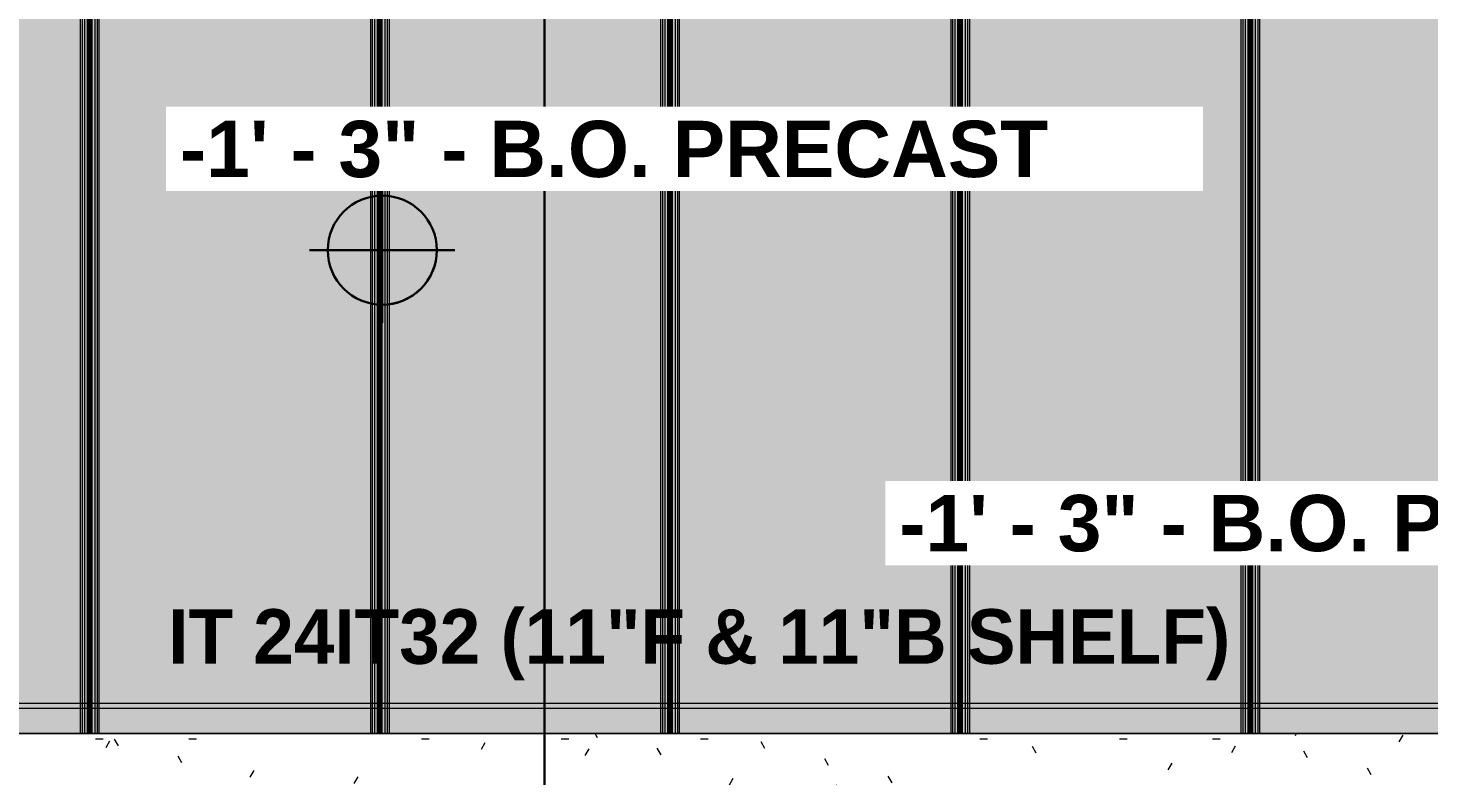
# Model space of a CAD drawing. Header units: inches. Extents: x -4126 to 627, y 9773 to 12338.
# Drawn here: x -2443.7 to -2212.5, y 11847.2 to 11970.6 of the extents above; entities that cross this region are included whole.
import ezdxf

# ---------------------------------------------------------------- set-up
doc = ezdxf.new("R2010")
doc.units = ezdxf.units.IN
doc.header["$MEASUREMENT"] = 0
for name, color, linetype, lineweight in [('A-ANNO-DIMS', 211, 'Continuous', 9), ('A-ANNO-DIMS-96', 211, 'Continuous', 9), ('G-ANNO-DIMS', 111, 'Continuous', 9), ('S-BEAM', 12, 'Continuous', 9), ('S-BEAM-IDEN', 2, 'Continuous', 30)]:
    doc.layers.add(name, color=color, linetype=linetype, lineweight=lineweight)
doc.styles.add('Arial_B', font='arialbd.ttf', dxfattribs={"height": 9.285714285714281})
doc.styles.add('Century Gothic_B', font='', dxfattribs={"height": 8.999999999999991})
doc.styles.get('Century Gothic_B').set_extended_font_data('Century Gothic', bold=True)
doc.dimstyles.new('OD__1_4__Tol__', dxfattribs={"dimscale": 12, "dimtxt": 9.39751442745773, "dimasz": 1, "dimexe": 0.75, "dimexo": 0.5000000000000001, "dimgap": 0.125, "dimtad": 1, "dimrnd": 0.25, "dimzin": 1, "dimdsep": 46, "dimlunit": 4, "dimtxsty": 'Century Gothic_B', "dimblk1": 'OBLIQUE', "dimblk2": 'OBLIQUE', "dimsah": 1, "dimcen": 0.09, "dimdle": 0.75, "dimazin": 0, "dimtfac": 1, "dimtdec": 4, "dimtix": 1, "dimtmove": 0, "dimatfit": 3, "dimfxl": 1, "dimtvp": 1, "dimtfill": 1, "dimfrac": 2, "dimtolj": 1, "dimtzin": 0, "dimlwd": 30, "dimlwe": 30, "dimarcsym": 2})

# ---------------------------------------------------------------- blocks, each defined once
blk = doc.blocks.new('034100 - Precast Structural Concrete - Inverted Tee - IT 24IT32 _11_F _ 11_B SHELF_-1980511-FRAMING PLAN - 1ST FLOOR')
at = {"layer": 'S-BEAM'}
h = blk.add_hatch(dxfattribs=at)
h.set_pattern_fill('FP_9', color=256, style=0, pattern_type=2)
h.set_pattern_definition([(180, (-2336.762, 11847.189), (-30.72, -7.679999999999996), [1.267, -21.773, 1.267, -21.773, -122.88]), (180, (-2336.762, 11847.189), (-30.72, -7.679999999999996), [-46.08, 1.267, -44.813, 1.267, -21.773, -53.76]), (180, (-2336.762, 11847.189), (-30.72, -7.679999999999996), [-115.2, 1.267, -14.093, 1.267, -37.133]), (300.0000000000001, (-2348.282, 11843.349), (22.01107510106449, -22.76430040425795), [1.267, -21.773, 1.267, -21.773, -122.88]), (300.0000000000001, (-2348.282, 11843.349), (22.01107510106449, -22.76430040425795), [-46.08, 1.267, -44.813, 1.267, -21.773, -53.76]), (300.0000000000001, (-2348.282, 11843.349), (22.01107510106449, -22.76430040425795), [-115.2, 1.267, -14.093, 1.267, -37.133]), (59.99999999999999, (-2352.122, 11827.989), (8.708924898935514, 30.44430040425795), [1.267, -21.773, 1.267, -21.773, -122.88]), (59.99999999999999, (-2352.122, 11827.989), (8.708924898935514, 30.44430040425795), [-46.08, 1.267, -44.813, 1.267, -21.773, -53.76]), (59.99999999999999, (-2352.122, 11827.989), (8.708924898935514, 30.44430040425795), [-115.2, 1.267, -14.093, 1.267, -37.133])])
h.paths.add_polyline_path([(-142.674064779792, 11.2125984251856), (-151.417322834644, 11.21259842518543), (-151.4173228346436, -7.000000000019894), (155.5621556925906, -7.000000000013414), (155.5621556925903, 6.999999999985788), (-142.674064779792, 6.999999999987152)], flags=0)
for p, q in [((155.5670769524311, -7.000000000000107), (-151.4173228346456, -7.000000000000107)), ((-96.03233249632883, -7.000000000000107), (-141.4339072994796, -7.000000000000107)), ((-95.63863170892549, -7.000000000000107), (-96.03233249632883, -7.000000000000107)), ((-95.20886370511177, -7.000000000000107), (-95.63863170892549, -7.000000000000107)), ((-94.83350824287587, -7.000000000000107), (-95.20886370510985, -7.000000000000107)), ((-94.37548632691427, -7.000000000000107), (-94.75084178914791, -7.000000000000107)), ((-93.94571832309765, -7.000000000000107), (-94.37548632691427, -7.000000000000107)), ((-93.55201753569783, -7.000000000000107), (-93.94571832309765, -7.000000000000107)), ((-48.15044273254708, -7.000000000000107), (-93.55201753569783, -7.000000000000107)), ((-47.75674194514372, -7.000000000000107), (-48.15044273254708, -7.000000000000107)), ((-47.32697394133, -7.000000000000107), (-47.75674194514372, -7.000000000000107)), ((-46.95161847909409, -7.000000000000107), (-47.32697394132803, -7.000000000000107)), ((-46.4935965631328, -7.000000000000107), (-46.8689520253664, -7.000000000000107)), ((-46.06382855931618, -7.000000000000107), (-46.4935965631328, -7.000000000000107)), ((-45.67012777191631, -7.000000000000107), (-46.06382855931618, -7.000000000000107)), ((-0.2685529687656327, -7.000000000000107), (-45.67012777191631, -7.000000000000107)), ((0.1251478186377497, -7.000000000000107), (-0.2685529687656327, -7.000000000000107)), ((0.5549158224514698, -7.000000000000107), (0.1251478186377497, -7.000000000000107)), ((0.9302712846873503, -7.000000000000107), (0.5549158224533882, -7.000000000000107)), ((1.388293200648647, -7.000000000000107), (1.012937738415026, -7.000000000000107)), ((1.818061204465245, -7.000000000000107), (1.388293200648647, -7.000000000000107)), ((2.21176199186511, -7.000000000000107), (1.818061204465245, -7.000000000000107)), ((47.61333679501579, -7.000000000000107), (2.21176199186511, -7.000000000000107)), ((48.00703758241915, -7.000000000000107), (47.61333679501579, -7.000000000000107)), ((48.43680558623287, -7.000000000000107), (48.00703758241915, -7.000000000000107)), ((48.81216104846877, -7.000000000000107), (48.43680558623479, -7.000000000000107)), ((49.27018296443037, -7.000000000000107), (48.89482750219673, -7.000000000000107)), ((49.69995096824699, -7.000000000000107), (49.27018296443037, -7.000000000000107)), ((50.09365175564683, -7.000000000000107), (49.69995096824699, -7.000000000000107)), ((95.49522655879755, -7.000000000000107), (50.09365175564683, -7.000000000000107)), ((95.88892734620092, -7.000000000000107), (95.49522655879755, -7.000000000000107)), ((96.31869535001464, -7.000000000000107), (95.88892734620092, -7.000000000000107)), ((96.69405081225051, -7.000000000000107), (96.31869535001655, -7.000000000000107)), ((97.1520727282118, -7.000000000000107), (96.77671726597819, -7.000000000000107)), ((97.58184073202841, -7.000000000000107), (97.1520727282118, -7.000000000000107)), ((97.97554151942828, -7.000000000000107), (97.58184073202841, -7.000000000000107)), ((143.377116322579, -7.000000000000107), (97.97554151942828, -7.000000000000107)), ((163.4409448818899, -11.21259842519694), (-151.4173228346456, -11.21259842519694)), ((163.4409448818899, -12.00000000000011), (-151.4173228346456, -12.00000000000011)), ((163.4409448818899, -12.00000000000011), (-151.4173228346456, -12.00000000000011))]:
    blk.add_line(p, q, dxfattribs=at)
blk = doc.blocks.new('034100 - Precast Structural Concrete - Solid Plank - 12_-V27-FRAMING PLAN - 1ST FLOOR')
at = {"layer": 'S-BEAM', "transparency": 33554483}
for points in [[(222.0000000000044, 23.89961165502313), (3.999999999999772, 23.89961165502416), (3.999999999999772, 23.52425619279017), (222.0000000000044, 23.52425619278915)], [(226.9999999999997, 23.89961165502313), (222.0000000000044, 23.89961165502313), (222.0000000000044, 23.52425619278915), (226.9999999999997, 23.52425619279188)], [(222.0000000000044, 23.09448818897317), (3.999999999999772, 23.09448818897419), (3.999999999999772, 22.70078740157373), (222.0000000000044, 22.70078740157271)], [(226.9999999999997, 23.09448818897317), (222.0000000000044, 23.09448818897317), (222.0000000000044, 22.70078740157271), (226.9999999999997, 22.70078740157271)]]:
    blk.add_hatch(color=256, dxfattribs=at).paths.add_polyline_path(points, flags=0)
h = blk.add_hatch(color=256, dxfattribs=at)
h.paths.add_polyline_path([(222.0000000000044, 23.09448818897317), (222.0000000000044, 23.52425619278915), (3.999999999999772, 23.52425619279017), (3.999999999999772, 23.09448818897419), (136.0959149829578, 23.09448818897351)], flags=0)
h.paths.add_polyline_path([(222.0000000000042, -23.09448818898442), (3.999999999999602, -23.0944881889834), (3.999999999999602, -23.52425619279699), (222.0000000000042, -23.52425619279802)], flags=0)
h.paths.add_polyline_path([(222.0000000000042, -22.70078740157816), (222.0000000000044, 22.70078740157271), (3.999999999999772, 22.70078740157373), (3.999999999999602, -22.70078740157714), (136.0959149829576, -22.70078740157782)], flags=0)
h = blk.add_hatch(color=256, dxfattribs=at)
h.paths.add_polyline_path([(226.9999999999997, 6.269885999952634), (226.9999999999997, 22.70078740157271), (222.0000000000044, 22.70078740157271), (222.0000000000042, -22.70078740157816), (226.9999999999995, -22.70078740157816)], flags=0)
h.paths.add_polyline_path([(226.9999999999995, -23.09448818898442), (222.0000000000042, -23.09448818898442), (222.0000000000042, -23.52425619279802), (226.9999999999995, -23.5242561927987)], flags=0)
h.paths.add_polyline_path([(226.9999999999997, 23.09448818897317), (226.9999999999997, 23.52425619279188), (222.0000000000044, 23.52425619278915), (222.0000000000044, 23.09448818897317), (222.7874015748075, 23.09448818897317)], flags=0)
at = {"layer": 'S-BEAM'}
for p, q in [((4.00000000000082, 23.94094488189053), (222.000000000015, 23.94094488189053)), ((4.000000000000778, 23.89961165502816), (222.000000000015, 23.89961165502788)), ((4.00000000000082, 23.76377952756019), (222.000000000015, 23.76377952756019)), ((4.00000000000082, 23.76377952755979), (222.000000000015, 23.76377952756018)), ((4.000000000000778, 23.52425619279436), (222.000000000015, 23.52425619279275)), ((222.000000000015, 23.94094488189053), (227.0000000000097, 23.94094488189053)), ((222.000000000015, 23.89961165502788), (227.0000000000097, 23.89961165502787)), ((222.000000000015, 23.76377952756019), (227.0000000000097, 23.76377952756019)), ((222.000000000015, 23.76377952756018), (227.0000000000097, 23.76377952756019)), ((222.000000000015, 23.52425619279275), (227.0000000000097, 23.52425619279272)), ((227.0000000000097, 23.89961165502787), (227.0000000000097, 23.94094488189053)), ((227.0000000000097, 23.52425619279272), (227.0000000000097, 23.89961165502787)), ((227.0000000000097, 23.89961165502639), (227.0000000000097, 23.76377952756019)), ((227.0000000000097, 23.76377952756019), (227.0000000000097, 23.52425619279277)), ((227.0000000000097, -23.52425619279333), (227.0000000000097, 23.52425619279272)), ((227.0000000000097, 23.52425619279277), (227.0000000000098, 22.7007874015763)), ((4.000000000000862, 23.0944881889779), (222.000000000015, 23.0944881889779)), ((4.000000000000862, 23.09448818897664), (222.000000000015, 23.09448818897787)), ((4.000000000000862, 22.70078740157797), (222.000000000015, 22.70078740157633)), ((4.000000000000862, 22.4015748031509), (222.000000000015, 22.4015748031509)), ((222.000000000015, 23.0944881889779), (227.0000000000097, 23.0944881889779)), ((222.000000000015, 23.09448818897787), (227.0000000000097, 23.0944881889779)), ((222.000000000015, 22.70078740157633), (227.0000000000097, 22.7007874015763)), ((222.000000000015, 22.4015748031509), (227.0000000000097, 22.4015748031509)), ((227.0000000000098, 22.7007874015763), (227.0000000000098, 23.0944881889779)), ((227.0000000000098, 23.0944881889779), (227.0000000000098, 22.70078740157626)), ((227.0000000000098, 22.70078740157626), (227.0000000000098, 22.4015748031509)), ((227.0000000000098, 22.4015748031509), (227.0000000000098, -22.4015748031509))]:
    blk.add_line(p, q, dxfattribs=at)
blk = doc.blocks.new('034100 - Precast Structural Concrete - Solid Plank - 12_-V21-FRAMING PLAN - 1ST FLOOR')
at = {"layer": 'S-BEAM', "transparency": 33554483}
for points in [[(221.9999999999969, 23.52425619278847), (221.9999999999969, 23.89961165502245), (3.999999999997214, 23.89961165502347), (3.999999999997214, 23.52425619278949), (136.0959149829552, 23.52425619278881)], [(221.9999999999969, 23.89961165502245), (221.9999999999969, 23.94094488188517), (136.0959149829552, 23.89961165502279)], [(227.0000000000022, 23.89961165502228), (221.9999999999969, 23.89961165502245), (221.9999999999969, 23.52425619278847), (227.0000000000022, 23.52425619279648)], [(227.0000000000022, 23.89961165502228), (227.0000000000022, 23.940944881885), (222.7874015748, 23.89961165502245)], [(221.9999999999969, 23.09448818897249), (3.999999999997214, 23.09448818897351), (3.999999999997214, 22.70078740157322), (221.9999999999969, 22.7007874015722)], [(227.0000000000022, 23.09448818897232), (221.9999999999969, 23.09448818897249), (221.9999999999969, 22.7007874015722), (227.0000000000022, 22.70078740157203)], [(221.9999999999967, -22.70078740157851), (3.999999999997044, -22.70078740157748), (3.999999999997044, -23.09448818898391), (221.9999999999967, -23.09448818898494)], [(227.0000000000021, -23.09448818898511), (227.0000000000021, -22.70078740157868), (221.9999999999967, -22.70078740157851), (221.9999999999967, -23.09448818898494), (222.7874015747999, -23.09448818898494)], [(221.9999999999967, -23.52425619279887), (3.999999999997044, -23.52425619279785), (3.999999999997044, -23.89961165503405), (221.9999999999967, -23.89961165503507)], [(227.0000000000021, -23.52425619279461), (221.9999999999967, -23.52425619279887), (221.9999999999967, -23.89961165503507), (227.0000000000021, -23.89961165503524)]]:
    blk.add_hatch(color=256, dxfattribs=at).paths.add_polyline_path(points, flags=0)
h = blk.add_hatch(color=256, dxfattribs=at)
h.paths.add_polyline_path([(221.9999999999967, -23.52425619279887), (221.9999999999967, -23.09448818898494), (3.999999999997044, -23.09448818898391), (3.999999999997044, -23.52425619279785), (136.0959149829551, -23.52425619279853)], flags=0)
h.paths.add_polyline_path([(221.9999999999969, 23.09448818897249), (221.9999999999969, 23.52425619278847), (3.999999999997214, 23.52425619278949), (3.999999999997214, 23.09448818897351), (136.0959149829552, 23.09448818897283)], flags=0)
h.paths.add_polyline_path([(221.9999999999969, 22.7007874015722), (3.999999999997214, 22.70078740157322), (3.999999999997044, -22.70078740157748), (221.9999999999967, -22.70078740157851)], flags=0)
h = blk.add_hatch(color=256, dxfattribs=at)
h.paths.add_polyline_path([(227.0000000000021, -23.52425619279461), (227.0000000000021, -23.09448818898511), (221.9999999999967, -23.09448818898494), (221.9999999999967, -23.52425619279887), (222.7874015747999, -23.52425619279444)], flags=0)
h.paths.add_polyline_path([(227.0000000000022, 23.09448818897232), (227.0000000000022, 23.52425619279648), (221.9999999999969, 23.52425619278847), (221.9999999999969, 23.09448818897249), (222.7874015748, 23.09448818897249)], flags=0)
h.paths.add_polyline_path([(227.0000000000022, 22.70078740157203), (221.9999999999969, 22.7007874015722), (221.9999999999967, -22.70078740157851), (227.0000000000021, -22.70078740157868), (227.0000000000022, 12.35035600807407)], flags=0)
at = {"layer": 'S-BEAM'}
for p, q in [((3.999999999998892, 23.94094488189053), (222.0000000000057, 23.94094488189053)), ((3.99999999999885, 23.89961165502816), (222.0000000000057, 23.89961165502788)), ((3.999999999998892, 23.76377952756019), (222.0000000000057, 23.76377952756019)), ((3.999999999998892, 23.76377952755979), (222.0000000000057, 23.76377952756018)), ((3.99999999999885, 23.52425619279436), (222.0000000000057, 23.52425619279275)), ((222.0000000000057, 23.94094488189053), (227.0000000000097, 23.94094488189053)), ((222.0000000000057, 23.89961165502788), (227.0000000000097, 23.89961165502787)), ((222.0000000000057, 23.76377952756019), (227.0000000000097, 23.76377952756019)), ((222.0000000000057, 23.76377952756018), (227.0000000000097, 23.76377952756019)), ((222.0000000000057, 23.52425619279275), (227.0000000000097, 23.52425619279272)), ((227.0000000000097, 23.89961165502787), (227.0000000000097, 23.94094488189053)), ((227.0000000000097, 23.52425619279272), (227.0000000000097, 23.89961165502787)), ((227.0000000000097, 23.89961165502619), (227.0000000000097, 23.76377952756019)), ((227.0000000000097, 23.76377952756019), (227.0000000000097, 23.52425619279261)), ((227.0000000000097, -23.52425619279333), (227.0000000000097, 23.52425619279272)), ((227.0000000000097, 23.52425619279261), (227.0000000000098, 22.7007874015763)), ((3.999999999998934, 23.0944881889779), (222.0000000000057, 23.0944881889779)), ((3.999999999998934, 23.09448818897664), (222.0000000000057, 23.09448818897787)), ((3.999999999998934, 22.70078740157797), (222.0000000000057, 22.70078740157633)), ((3.999999999998934, 22.4015748031509), (222.0000000000057, 22.4015748031509)), ((222.0000000000057, 23.0944881889779), (227.0000000000097, 23.0944881889779)), ((222.0000000000057, 23.09448818897787), (227.0000000000097, 23.0944881889779)), ((222.0000000000057, 22.70078740157633), (227.0000000000097, 22.7007874015763)), ((222.0000000000057, 22.4015748031509), (227.0000000000097, 22.4015748031509)), ((227.0000000000098, 22.7007874015763), (227.0000000000098, 23.0944881889779)), ((227.0000000000098, 23.0944881889779), (227.0000000000098, 22.70078740157633)), ((227.0000000000098, 22.70078740157633), (227.0000000000098, 22.4015748031509)), ((227.0000000000098, 22.4015748031509), (227.0000000000098, -22.4015748031509)), ((3.999999999998934, -22.40157480314964), (222.0000000000053, -22.40157480315087)), ((3.999999999998934, -22.70078740157571), (222.0000000000053, -22.70078740157609)), ((3.999999999998934, -23.09448818897777), (222.0000000000053, -23.09448818897777)), ((3.999999999998934, -23.09448818897944), (222.0000000000053, -23.09448818897781)), ((222.0000000000053, -22.40157480315087), (227.0000000000097, -22.4015748031509)), ((222.0000000000053, -22.70078740157609), (227.0000000000097, -22.7007874015761)), ((222.0000000000053, -23.09448818897777), (227.0000000000097, -23.09448818897777)), ((222.0000000000053, -23.09448818897781), (227.0000000000097, -23.09448818897777)), ((227.0000000000098, -22.4015748031509), (227.0000000000098, -22.70078740157442)), ((227.0000000000098, -22.70078740157442), (227.0000000000098, -23.09448818897777)), ((227.0000000000098, -23.09448818897777), (227.0000000000098, -22.7007874015761)), ((227.0000000000098, -22.7007874015761), (227.0000000000097, -23.5242561927917)), ((222.0000000000053, -23.52425619279333), (3.999999999999005, -23.52425619279333)), ((222.0000000000053, -23.76377952756006), (3.99999999999892, -23.76377952756006)), ((3.999999999998892, -23.76377952756006), (222.0000000000053, -23.76377952756006)), ((3.999999999999001, -23.8996116550295), (222.0000000000053, -23.89961165502789)), ((3.999999999998892, -23.94094488189077), (222.0000000000053, -23.94094488189049)), ((227.0000000000097, -23.52425619279333), (222.0000000000053, -23.52425619279333)), ((227.0000000000097, -23.76377952756006), (222.0000000000053, -23.76377952756006)), ((222.0000000000053, -23.76377952756006), (227.0000000000097, -23.76377952756006)), ((222.0000000000053, -23.89961165502789), (227.0000000000097, -23.89961165502785)), ((222.0000000000053, -23.94094488189049), (227.0000000000097, -23.94094488189048)), ((227.0000000000097, -23.52425619279331), (227.0000000000097, -23.76377952756006)), ((227.0000000000097, -23.89961165502785), (227.0000000000097, -23.52425619279333)), ((227.0000000000097, -23.76377952756006), (227.0000000000097, -23.89961165502761)), ((227.0000000000097, -23.94094488189048), (227.0000000000097, -23.89961165502785))]:
    blk.add_line(p, q, dxfattribs=at)
blk = doc.blocks.new('034100 - Precast Structural Concrete - Solid Plank - 12_-V28-FRAMING PLAN - 1ST FLOOR')
at = {"layer": 'S-BEAM', "transparency": 33554483}
for points in [[(222.0000000000053, 23.89961165502313), (4.000000000000624, 23.89961165502416), (4.000000000000624, 23.52425619279017), (222.0000000000053, 23.52425619278915)], [(227.0000000000005, 23.89961165502313), (222.0000000000053, 23.89961165502313), (222.0000000000053, 23.52425619278915), (227.0000000000005, 23.52425619279222)], [(222.0000000000053, 23.09448818897317), (4.000000000000624, 23.09448818897419), (4.000000000000624, 22.70078740157373), (222.0000000000053, 22.70078740157271)], [(227.0000000000005, 23.09448818897317), (222.0000000000053, 23.09448818897317), (222.0000000000053, 22.70078740157271), (227.0000000000005, 22.70078740157271)], [(222.0000000000049, -22.70078740157816), (4.000000000000283, -22.70078740157714), (4.000000000000283, -23.0944881889834), (222.0000000000049, -23.09448818898442)], [(227.0000000000002, -23.09448818898442), (227.0000000000002, -22.70078740157816), (222.0000000000049, -22.70078740157816), (222.0000000000049, -23.09448818898442), (222.7874015748081, -23.09448818898442)], [(222.0000000000049, -23.52425619279802), (4.000000000000283, -23.52425619279699), (4.000000000000283, -23.89961165503336), (222.0000000000049, -23.89961165503439)], [(227.0000000000002, -23.52425619279836), (222.0000000000049, -23.52425619279802), (222.0000000000049, -23.89961165503439), (227.0000000000002, -23.89961165503439)]]:
    blk.add_hatch(color=256, dxfattribs=at).paths.add_polyline_path(points, flags=0)
h = blk.add_hatch(color=256, dxfattribs=at)
h.paths.add_polyline_path([(222.0000000000049, -23.52425619279802), (222.0000000000049, -23.09448818898442), (4.000000000000283, -23.0944881889834), (4.000000000000283, -23.52425619279699), (136.0959149829583, -23.52425619279768)], flags=0)
h.paths.add_polyline_path([(222.0000000000049, -22.70078740157816), (222.0000000000053, 22.70078740157271), (4.000000000000624, 22.70078740157373), (4.000000000000283, -22.70078740157714), (136.0959149829583, -22.70078740157782)], flags=0)
h.paths.add_polyline_path([(222.0000000000053, 23.09448818897317), (222.0000000000053, 23.52425619278915), (4.000000000000624, 23.52425619279017), (4.000000000000624, 23.09448818897419), (136.0959149829586, 23.09448818897351)], flags=0)
h = blk.add_hatch(color=256, dxfattribs=at)
h.paths.add_polyline_path([(227.0000000000004, -2.307661111478069), (227.0000000000005, 22.70078740157271), (222.0000000000053, 22.70078740157271), (222.0000000000049, -22.70078740157816), (227.0000000000002, -22.70078740157816)], flags=0)
h.paths.add_polyline_path([(227.0000000000002, -23.09448818898442), (222.0000000000049, -23.09448818898442), (222.0000000000049, -23.52425619279802), (227.0000000000002, -23.52425619279836)], flags=0)
h.paths.add_polyline_path([(227.0000000000005, 23.09448818897317), (227.0000000000005, 23.52425619279222), (222.0000000000053, 23.52425619278915), (222.0000000000053, 23.09448818897317), (222.7874015748084, 23.09448818897317)], flags=0)
at = {"layer": 'S-BEAM'}
for p, q in [((3.999999999999698, 23.94094488189053), (222.0000000000155, 23.94094488189053)), ((3.999999999999657, 23.89961165502816), (222.0000000000155, 23.89961165502788)), ((3.999999999999698, 23.76377952756019), (222.0000000000155, 23.76377952756019)), ((3.999999999999698, 23.76377952755979), (222.0000000000155, 23.76377952756018)), ((3.999999999999657, 23.52425619279436), (222.0000000000155, 23.52425619279275)), ((222.0000000000155, 23.94094488189053), (227.0000000000097, 23.94094488189053)), ((222.0000000000155, 23.89961165502788), (227.0000000000097, 23.89961165502787)), ((222.0000000000155, 23.76377952756019), (227.0000000000097, 23.76377952756019)), ((222.0000000000155, 23.76377952756018), (227.0000000000097, 23.76377952756019)), ((222.0000000000155, 23.52425619279275), (227.0000000000097, 23.52425619279272)), ((227.0000000000097, 23.89961165502787), (227.0000000000097, 23.94094488189053)), ((227.0000000000097, 23.52425619279272), (227.0000000000097, 23.89961165502787)), ((227.0000000000097, 23.89961165502639), (227.0000000000097, 23.76377952756019)), ((227.0000000000097, 23.76377952756019), (227.0000000000097, 23.52425619279277)), ((227.0000000000097, -23.52425619279333), (227.0000000000097, 23.52425619279272)), ((227.0000000000097, 23.52425619279277), (227.0000000000098, 22.7007874015763)), ((3.99999999999974, 23.0944881889779), (222.0000000000155, 23.0944881889779)), ((3.99999999999974, 23.09448818897664), (222.0000000000155, 23.09448818897787)), ((3.99999999999974, 22.70078740157797), (222.0000000000155, 22.70078740157633)), ((3.99999999999974, 22.4015748031509), (222.0000000000155, 22.4015748031509)), ((222.0000000000155, 23.0944881889779), (227.0000000000097, 23.0944881889779)), ((222.0000000000155, 23.09448818897787), (227.0000000000097, 23.0944881889779)), ((222.0000000000155, 22.70078740157633), (227.0000000000097, 22.7007874015763)), ((222.0000000000155, 22.4015748031509), (227.0000000000097, 22.4015748031509)), ((227.0000000000098, 22.7007874015763), (227.0000000000098, 23.0944881889779)), ((227.0000000000098, 23.0944881889779), (227.0000000000098, 22.70078740157626)), ((227.0000000000098, 22.70078740157626), (227.0000000000098, 22.4015748031509)), ((227.0000000000098, 22.4015748031509), (227.0000000000098, -22.4015748031509)), ((3.99999999999974, -22.40157480314964), (222.0000000000151, -22.40157480315087)), ((3.99999999999974, -22.70078740157571), (222.0000000000151, -22.70078740157609)), ((3.99999999999974, -23.09448818897777), (222.0000000000151, -23.09448818897777)), ((3.99999999999974, -23.09448818897944), (222.0000000000151, -23.09448818897781)), ((222.0000000000151, -22.40157480315087), (227.0000000000097, -22.4015748031509)), ((222.0000000000151, -22.70078740157609), (227.0000000000097, -22.7007874015761)), ((222.0000000000151, -23.09448818897777), (227.0000000000097, -23.09448818897777)), ((222.0000000000151, -23.09448818897781), (227.0000000000097, -23.09448818897777)), ((227.0000000000098, -22.4015748031509), (227.0000000000098, -22.70078740157442)), ((227.0000000000098, -22.70078740157442), (227.0000000000098, -23.09448818897777)), ((227.0000000000098, -23.09448818897777), (227.0000000000098, -22.7007874015761)), ((227.0000000000098, -22.7007874015761), (227.0000000000097, -23.52425619279167)), ((222.0000000000151, -23.52425619279333), (3.999999999999815, -23.52425619279333)), ((222.0000000000151, -23.76377952756006), (3.999999999999687, -23.76377952756006)), ((3.999999999999698, -23.76377952756006), (222.0000000000151, -23.76377952756006)), ((3.999999999999814, -23.8996116550295), (222.0000000000151, -23.89961165502789)), ((3.999999999999698, -23.94094488189077), (222.0000000000151, -23.94094488189049)), ((227.0000000000097, -23.52425619279333), (222.0000000000151, -23.52425619279333)), ((227.0000000000097, -23.76377952756006), (222.0000000000151, -23.76377952756006)), ((222.0000000000151, -23.76377952756006), (227.0000000000097, -23.76377952756006)), ((222.0000000000151, -23.89961165502789), (227.0000000000097, -23.89961165502785)), ((222.0000000000151, -23.94094488189049), (227.0000000000097, -23.94094488189048)), ((227.0000000000097, -23.52425619279359), (227.0000000000097, -23.76377952756006)), ((227.0000000000097, -23.89961165502785), (227.0000000000097, -23.52425619279333)), ((227.0000000000097, -23.76377952756006), (227.0000000000097, -23.89961165502736)), ((227.0000000000097, -23.94094488189048), (227.0000000000097, -23.89961165502785))]:
    blk.add_line(p, q, dxfattribs=at)
blk = doc.blocks.new('034100 - Precast Structural Concrete - Solid Plank - 12_-V29-FRAMING PLAN - 1ST FLOOR')
at = {"layer": 'S-BEAM', "transparency": 33554483}
for points in [[(222.0000000000054, 23.52425619278881), (222.0000000000054, 23.89961165502279), (4.000000000000795, 23.89961165502381), (4.000000000000795, 23.52425619278983), (136.0959149829588, 23.52425619278915)], [(222.0000000000054, 23.89961165502279), (222.0000000000054, 23.94094488188602), (136.0959149829588, 23.89961165502313)], [(226.9999999999982, 23.89961165502279), (222.0000000000054, 23.89961165502279), (222.0000000000054, 23.52425619278881), (226.9999999999982, 23.52425619279222)], [(222.0000000000054, 23.09448818897283), (4.000000000000795, 23.09448818897385), (4.000000000000795, 22.70078740157339), (222.0000000000054, 22.70078740157237)], [(227.0000000000007, 23.09448818897283), (222.0000000000054, 23.09448818897283), (222.0000000000054, 22.70078740157237), (227.0000000000007, 22.70078740157237)], [(222.0000000000053, -22.70078740157816), (4.000000000000624, -22.70078740157714), (4.000000000000624, -23.0944881889834), (222.0000000000053, -23.09448818898442)], [(227.0000000000005, -22.70078740157816), (222.0000000000053, -22.70078740157816), (222.0000000000053, -23.09448818898442), (227.0000000000005, -23.09448818898442)], [(222.0000000000053, -23.52425619279836), (4.000000000000624, -23.52425619279733), (4.000000000000624, -23.89961165503336), (222.0000000000053, -23.89961165503439)], [(227.0000000000005, -23.5242561927987), (222.0000000000053, -23.52425619279836), (222.0000000000053, -23.89961165503439), (227.0000000000005, -23.89961165503439)]]:
    blk.add_hatch(color=256, dxfattribs=at).paths.add_polyline_path(points, flags=0)
h = blk.add_hatch(color=256, dxfattribs=at)
h.paths.add_polyline_path([(222.0000000000053, -23.52425619279836), (222.0000000000053, -23.09448818898442), (4.000000000000624, -23.0944881889834), (4.000000000000624, -23.52425619279733), (136.0959149829586, -23.52425619279802)], flags=0)
h.paths.add_polyline_path([(222.0000000000054, 23.09448818897283), (222.0000000000054, 23.52425619278881), (4.000000000000795, 23.52425619278983), (4.000000000000795, 23.09448818897385), (136.0959149829588, 23.09448818897317)], flags=0)
h.paths.add_polyline_path([(222.0000000000054, 22.70078740157237), (4.000000000000795, 22.70078740157339), (4.000000000000624, -22.70078740157714), (222.0000000000053, -22.70078740157816)], flags=0)
h = blk.add_hatch(color=256, dxfattribs=at)
h.paths.add_polyline_path([(227.0000000000005, -23.5242561927987), (227.0000000000005, -23.09448818898442), (222.0000000000053, -23.09448818898442), (222.0000000000053, -23.52425619279836), (222.7874015748084, -23.5242561927987)], flags=0)
h.paths.add_polyline_path([(227.0000000000007, 23.09448818897283), (227.0000000000007, 23.52425619279222), (222.0000000000054, 23.52425619278881), (222.0000000000054, 23.09448818897283), (222.7874015748086, 23.09448818897283)], flags=0)
h.paths.add_polyline_path([(227.0000000000007, 22.70078740157237), (222.0000000000054, 22.70078740157237), (222.0000000000053, -22.70078740157816), (227.0000000000005, -22.70078740157816), (227.0000000000007, 17.34451021469772)], flags=0)
at = {"layer": 'S-BEAM'}
for p, q in [((3.999999999999371, 23.94094488189053), (222.0000000000158, 23.94094488189053)), ((3.999999999999329, 23.89961165502816), (222.0000000000158, 23.89961165502788)), ((3.999999999999371, 23.76377952756019), (222.0000000000158, 23.76377952756019)), ((3.999999999999371, 23.76377952755979), (222.0000000000158, 23.76377952756018)), ((3.999999999999329, 23.52425619279436), (222.0000000000158, 23.52425619279275)), ((222.0000000000158, 23.94094488189053), (227.0000000000097, 23.94094488189053)), ((222.0000000000158, 23.89961165502788), (227.0000000000097, 23.89961165502787)), ((222.0000000000158, 23.76377952756019), (227.0000000000097, 23.76377952756019)), ((222.0000000000158, 23.76377952756018), (227.0000000000097, 23.76377952756019)), ((222.0000000000158, 23.52425619279275), (227.0000000000097, 23.52425619279272)), ((227.0000000000097, 23.89961165502787), (227.0000000000097, 23.94094488189053)), ((227.0000000000097, 23.52425619279272), (227.0000000000097, 23.89961165502787)), ((227.0000000000097, 23.89961165502639), (227.0000000000097, 23.76377952756019)), ((227.0000000000097, 23.76377952756019), (227.0000000000097, 23.52425619279277)), ((227.0000000000097, -23.52425619279333), (227.0000000000097, 23.52425619279272)), ((227.0000000000097, 23.52425619279277), (227.0000000000098, 22.7007874015763)), ((3.999999999999412, 23.0944881889779), (222.0000000000158, 23.0944881889779)), ((3.999999999999412, 23.09448818897664), (222.0000000000158, 23.09448818897787)), ((3.999999999999412, 22.70078740157797), (222.0000000000158, 22.70078740157633)), ((3.999999999999412, 22.4015748031509), (222.0000000000158, 22.4015748031509)), ((222.0000000000158, 23.0944881889779), (227.0000000000097, 23.0944881889779)), ((222.0000000000158, 23.09448818897787), (227.0000000000097, 23.0944881889779)), ((222.0000000000158, 22.70078740157633), (227.0000000000097, 22.7007874015763)), ((222.0000000000158, 22.4015748031509), (227.0000000000097, 22.4015748031509)), ((227.0000000000098, 22.7007874015763), (227.0000000000098, 23.0944881889779)), ((227.0000000000098, 23.0944881889779), (227.0000000000098, 22.70078740157626)), ((227.0000000000098, 22.70078740157626), (227.0000000000098, 22.4015748031509)), ((227.0000000000098, 22.4015748031509), (227.0000000000098, -22.4015748031509)), ((3.999999999999412, -22.40157480314964), (222.0000000000153, -22.40157480315087)), ((3.999999999999412, -22.70078740157571), (222.0000000000153, -22.70078740157609)), ((3.999999999999412, -23.09448818897777), (222.0000000000153, -23.09448818897777)), ((3.999999999999412, -23.09448818897944), (222.0000000000153, -23.09448818897781)), ((222.0000000000153, -22.40157480315087), (227.0000000000097, -22.4015748031509)), ((222.0000000000153, -22.70078740157609), (227.0000000000097, -22.7007874015761)), ((222.0000000000153, -23.09448818897777), (227.0000000000097, -23.09448818897777)), ((222.0000000000153, -23.09448818897781), (227.0000000000097, -23.09448818897777)), ((227.0000000000098, -22.4015748031509), (227.0000000000098, -22.70078740157442)), ((227.0000000000098, -22.70078740157442), (227.0000000000098, -23.09448818897777)), ((227.0000000000098, -23.09448818897777), (227.0000000000098, -22.7007874015761)), ((227.0000000000098, -22.7007874015761), (227.0000000000097, -23.52425619279167)), ((222.0000000000153, -23.52425619279333), (3.999999999999516, -23.52425619279333)), ((222.0000000000153, -23.76377952756006), (3.999999999999388, -23.76377952756006)), ((3.999999999999371, -23.76377952756006), (222.0000000000153, -23.76377952756006)), ((3.999999999999506, -23.8996116550295), (222.0000000000153, -23.89961165502789)), ((3.999999999999371, -23.94094488189077), (222.0000000000153, -23.94094488189049)), ((227.0000000000097, -23.52425619279333), (222.0000000000153, -23.52425619279333)), ((227.0000000000097, -23.76377952756006), (222.0000000000153, -23.76377952756006)), ((222.0000000000153, -23.76377952756006), (227.0000000000097, -23.76377952756006)), ((222.0000000000153, -23.89961165502789), (227.0000000000097, -23.89961165502785)), ((222.0000000000153, -23.94094488189049), (227.0000000000097, -23.94094488189048)), ((227.0000000000097, -23.52425619279359), (227.0000000000097, -23.76377952756006)), ((227.0000000000097, -23.89961165502785), (227.0000000000097, -23.52425619279333)), ((227.0000000000097, -23.76377952756006), (227.0000000000097, -23.89961165502736)), ((227.0000000000097, -23.94094488189048), (227.0000000000097, -23.89961165502785))]:
    blk.add_line(p, q, dxfattribs=at)
blk = doc.blocks.new('034100 - Precast Structural Concrete - Solid Plank - 12_-V30-FRAMING PLAN - 1ST FLOOR')
at = {"layer": 'S-BEAM', "transparency": 33554483}
h = blk.add_hatch(color=256, dxfattribs=at)
h.paths.add_polyline_path([(222.0000000000068, -23.52425619279802), (222.0000000000068, -23.09448818898442), (4.000000000002159, -23.0944881889834), (4.000000000002159, -23.52425619279699), (136.0959149829602, -23.52425619279768)], flags=0)
h.paths.add_polyline_path([(222.0000000000071, 23.09448818897317), (222.0000000000071, 23.52425619278915), (4.0000000000025, 23.52425619279017), (4.0000000000025, 23.09448818897419), (136.0959149829605, 23.09448818897351)], flags=0)
h.paths.add_polyline_path([(222.0000000000071, 22.70078740157271), (4.0000000000025, 22.70078740157373), (4.000000000002159, -22.70078740157714), (222.0000000000068, -22.70078740157816)], flags=0)
h = blk.add_hatch(color=256, dxfattribs=at)
h.paths.add_polyline_path([(226.9999999999995, -22.70078740157816), (226.9999999999999, 22.70078740157271), (222.0000000000071, 22.70078740157271), (222.0000000000068, -22.70078740157816), (222.7874015748099, -22.70078740157816)], flags=0)
h.paths.add_polyline_path([(226.9999999999995, -23.52425619279836), (226.9999999999995, -23.09448818898442), (222.0000000000068, -23.09448818898442), (222.0000000000068, -23.52425619279802), (222.7874015748099, -23.52425619279836)], flags=0)
h.paths.add_polyline_path([(226.9999999999999, 23.09448818897317), (226.9999999999999, 23.52425619279222), (222.0000000000071, 23.52425619278915), (222.0000000000071, 23.09448818897317), (222.7874015748103, 23.09448818897317)], flags=0)
for points in [[(222.0000000000068, -22.70078740157816), (4.000000000002159, -22.70078740157714), (4.000000000002159, -23.0944881889834), (222.0000000000068, -23.09448818898442)], [(226.9999999999995, -23.09448818898442), (226.9999999999995, -22.70078740157816), (222.0000000000068, -22.70078740157816), (222.0000000000068, -23.09448818898442), (222.7874015748099, -23.09448818898442)], [(222.0000000000068, -23.52425619279802), (4.000000000002159, -23.52425619279699), (4.000000000002159, -23.89961165503336), (222.0000000000068, -23.89961165503439)], [(222.0000000000068, -23.94094488189557), (222.0000000000068, -23.89961165503439), (136.0959149829602, -23.94094488189523)], [(226.9999999999995, -23.52425619279836), (222.0000000000068, -23.52425619279802), (222.0000000000068, -23.89961165503439), (226.9999999999995, -23.89961165503439)]]:
    blk.add_hatch(color=256, dxfattribs=at).paths.add_polyline_path(points, flags=0)
at = {"layer": 'S-BEAM'}
for p, q in [((227.0000000000097, -23.52425619279333), (227.0000000000097, 23.52425619279272)), ((227.0000000000098, 22.4015748031509), (227.0000000000098, -22.4015748031509)), ((4.000000000001656, -22.40157480314964), (222.0000000000182, -22.40157480315087)), ((4.000000000001656, -22.70078740157571), (222.0000000000182, -22.70078740157609)), ((4.000000000001656, -23.09448818897777), (222.0000000000182, -23.09448818897777)), ((4.000000000001656, -23.09448818897944), (222.0000000000182, -23.09448818897781)), ((222.0000000000182, -22.40157480315087), (227.0000000000097, -22.4015748031509)), ((222.0000000000182, -22.70078740157609), (227.0000000000097, -22.7007874015761)), ((222.0000000000182, -23.09448818897777), (227.0000000000097, -23.09448818897777)), ((222.0000000000182, -23.09448818897781), (227.0000000000097, -23.09448818897777)), ((227.0000000000098, -22.4015748031509), (227.0000000000098, -22.70078740157442)), ((227.0000000000098, -22.70078740157442), (227.0000000000098, -23.09448818897777)), ((227.0000000000098, -23.09448818897777), (227.0000000000098, -22.7007874015761)), ((227.0000000000098, -22.7007874015761), (227.0000000000097, -23.52425619279167)), ((222.0000000000182, -23.52425619279333), (4.000000000001733, -23.52425619279333)), ((222.0000000000182, -23.76377952756006), (4.000000000001605, -23.76377952756006)), ((4.000000000001614, -23.76377952756006), (222.0000000000182, -23.76377952756006)), ((4.000000000001749, -23.8996116550295), (222.0000000000182, -23.89961165502789)), ((4.000000000001614, -23.94094488189077), (222.0000000000182, -23.94094488189049)), ((227.0000000000097, -23.52425619279333), (222.0000000000182, -23.52425619279333)), ((227.0000000000097, -23.76377952756006), (222.0000000000182, -23.76377952756006)), ((222.0000000000182, -23.76377952756006), (227.0000000000097, -23.76377952756006)), ((222.0000000000182, -23.89961165502789), (227.0000000000097, -23.89961165502785)), ((222.0000000000182, -23.94094488189049), (227.0000000000097, -23.94094488189048)), ((227.0000000000097, -23.52425619279359), (227.0000000000097, -23.76377952756006)), ((227.0000000000097, -23.89961165502785), (227.0000000000097, -23.52425619279333)), ((227.0000000000097, -23.76377952756006), (227.0000000000097, -23.89961165502736)), ((227.0000000000097, -23.94094488189048), (227.0000000000097, -23.89961165502785))]:
    blk.add_line(p, q, dxfattribs=at)
blk = doc.blocks.new('DIMBLOCK4-FRAMING PLAN - 1ST FLOOR')
at = {"layer": 'A-ANNO-DIMS-96', "lineweight": 30}
for p, q in [((-2358.424745404509, 11278.78939611051), (-2358.424745404509, 12090.18939611054)), ((-2360.910026778753, 12081.18939611054), (-2349.424745404509, 12081.18939611054)), ((-2358.424745404509, 12081.18939611054), (-2360.910026778753, 12081.18939611054)), ((-2360.910026778748, 11278.78939611051), (-2349.424745404509, 11278.78939611051)), ((-2358.424745404509, 11278.78939611051), (-2360.910026778748, 11278.78939611051))]:
    blk.add_line(p, q, dxfattribs=at)
at = {"layer": 'A-ANNO-DIMS-96', "lineweight": 50}
for p, q in [((-2358.424745404509, 12081.18939611054), (-2364.424745404509, 12087.18939611054)), ((-2358.424745404509, 12081.18939611054), (-2352.424745404509, 12075.18939611054)), ((-2358.424745404509, 11278.78939611051), (-2364.424745404509, 11284.78939611051)), ((-2358.424745404509, 11278.78939611051), (-2352.424745404509, 11272.78939611051))]:
    blk.add_line(p, q, dxfattribs=at)
at = {"layer": 'A-ANNO-DIMS-96', "color": 0, "lineweight": 30, "char_height": 8.999999999999998, "attachment_point": 1, "rotation": 90, "line_spacing_factor": 0.9845015114479527, "style": 'Century Gothic_B', "bg_fill": 3, "box_fill_scale": 1.25, "bg_fill_color": 256, "bg_fill_true_color": 13158600, "bg_fill_transparency": 0}
for s, insert, width in [('66\' - 10 1/2"', (-2371.460582630967, 11644.48767494013), 85.20413080895008), ('-3" ELEV.', (-2353.693059959247, 11654.33269005461), 61.57609453419922)]:
    blk.add_mtext(s, dxfattribs=dict(at, insert=insert, width=width))
blk = doc.blocks.new('_Oblique')
at = {"color": 0, "linetype": 'ByBlock', "lineweight": -2}
blk.add_line((-0.5, -0.5), (0.5, 0.5), dxfattribs=at)
blk = doc.blocks.new('Spot Elevations - Spot Elevation - Target Filled-1738873-FRAMING PLAN - 1ST FLOOR')
at = {"layer": 'G-ANNO-DIMS'}
h = blk.add_hatch(color=256, dxfattribs=at)
edge = h.paths.add_edge_path(flags=0)
edge.add_line((1.249000902703301e-16, 0), (-0.09374999999999985, 0))
edge.add_arc((5.724587470723462e-16, -3.434752482434078e-16), 0.09375000000000037, 90.00000000000063, 180.0000000000002, ccw=False)
edge.add_line((1.249000902703301e-16, 0.09375000000000007), (1.249000902703301e-16, 0))
h = blk.add_hatch(color=256, dxfattribs=at)
edge = h.paths.add_edge_path(flags=0)
edge.add_line((1.249000902703301e-16, 0), (0.09375000000000029, 0))
edge.add_arc((2.289834988289385e-16, 6.245004513516504e-17), 0.09374999999999996, 269.99999999999955, 359.99999999999966, ccw=False)
edge.add_line((1.249000902703301e-16, -0.09375), (1.249000902703301e-16, 0))
at = {"layer": 'G-ANNO-DIMS', "lineweight": 30}
for p, q in [((-2.706168622523819e-16, 0.1243846875261664), (-2.706168622523819e-16, -0.125)), ((1.249000902703301e-16, 0), (1.249000902703301e-16, 0.09375000000000007)), ((0.1250000000000001, 7.067913962433002e-16), (-0.1249999999999998, 7.067913962433002e-16)), ((-0.09374999999999985, 0), (1.249000902703301e-16, 0)), ((1.249000902703301e-16, 0), (1.249000902703301e-16, -0.09375)), ((0.09375000000000029, 0), (1.249000902703301e-16, 0))]:
    blk.add_line(p, q, dxfattribs=at)
blk.add_circle((1.249000902703301e-16, 0), 0.09375000000000007, dxfattribs=at)
for centre, radius, start, end in [((5.724587470723462e-16, -3.434752482434078e-16), 0.09375000000000037, 90.00000000000026, 179.9999999999999), ((2.289834988289385e-16, 6.245004513516504e-17), 0.09374999999999996, 269.9999999999992, 359.9999999999993)]:
    blk.add_arc(centre, radius, start, end, dxfattribs=at)

msp = doc.modelspace()

# ---------------------------------------------------------------- block references
at = {"layer": 'S-BEAM'}
for name, p, rotation in [('034100 - Precast Structural Concrete - Solid Plank - 12_-V27-FRAMING PLAN - 1ST FLOOR', (-2457.437909908044, 12081.18939611054), 270.0000000000003), ('034100 - Precast Structural Concrete - Solid Plank - 12_-V21-FRAMING PLAN - 1ST FLOOR', (-2409.556020144263, 12081.18939611054), 270.0000000000003), ('034100 - Precast Structural Concrete - Solid Plank - 12_-V21-FRAMING PLAN - 1ST FLOOR', (-2361.674130380481, 12081.18939611054), 270.0000000000003), ('034100 - Precast Structural Concrete - Solid Plank - 12_-V28-FRAMING PLAN - 1ST FLOOR', (-2313.792240616699, 12081.18939611054), 270.0000000000003), ('034100 - Precast Structural Concrete - Solid Plank - 12_-V29-FRAMING PLAN - 1ST FLOOR', (-2265.910350852918, 12081.18939611054), 270.0000000000003), ('034100 - Precast Structural Concrete - Solid Plank - 12_-V30-FRAMING PLAN - 1ST FLOOR', (-2218.028461089136, 12081.18939611054), 270.0000000000003), ('034100 - Precast Structural Concrete - Inverted Tee - IT 24IT32 _11_F _ 11_B SHELF_-1980511-FRAMING PLAN - 1ST FLOOR', (-2336.761580987039, 11847.18939611053), 180)]:
    msp.add_blockref(name, p, dxfattribs=dict(at, rotation=rotation))

# ---------------------------------------------------------------- next in the draw order: texts
at = {"layer": 'G-ANNO-DIMS', "insert": (-2299.875797435797, 11893.56562472083), "char_height": 9.285714285714281, "width": 166.4918220946915, "attachment_point": 1, "line_spacing_factor": 0.9417779076525878, "style": 'Arial_B', "bg_fill": 3, "box_fill_scale": 1.25, "bg_fill_color": 256, "bg_fill_true_color": 13158600, "bg_fill_transparency": 0}
msp.add_mtext('-1\' - 3" - B.O. PRECAST', dxfattribs=at)

# ---------------------------------------------------------------- next in the draw order: dimensions: what is measured, and where the dimension line sits
at = {"layer": 'A-ANNO-DIMS', "lineweight": 30}
dim = msp.add_linear_dim(base=(-2358.42474540451, 12081.18939611055), p1=(-2366.910026778748, 11278.78939611051), p2=(-2366.910026778753, 12081.18939611054), angle=89.99999999999991, text='<>\\X-3" ELEV.', dimstyle='OD__1_4__Tol__', override={"dimpost": '<>', "dimfxl": 802.4000000000306}, dxfattribs=at)
dim.commit()
dim.dimension.update_dxf_attribs({"geometry": 'DIMBLOCK4-FRAMING PLAN - 1ST FLOOR', "text_midpoint": (-2358.424745404506, 11679.98939611053)})

# ---------------------------------------------------------------- next in the draw order: block references
at = {"layer": 'G-ANNO-DIMS', "lineweight": 30, "xscale": 95.99999999999994, "yscale": 95.99999999999994, "zscale": 95.99999999999994}
msp.add_blockref('Spot Elevations - Spot Elevation - Target Filled-1738873-FRAMING PLAN - 1ST FLOOR', (-2385.198386573272, 11933.94201894835), dxfattribs=at)

# ---------------------------------------------------------------- next in the draw order: texts
at = {"layer": 'S-BEAM-IDEN', "lineweight": 9, "insert": (-2420.529314283115, 11874.70738156802), "char_height": 8.999999999999991, "width": 203.0099999999998, "attachment_point": 1, "style": 'Century Gothic_B'}
msp.add_mtext('IT 24IT32 (11"F & 11"B SHELF)', dxfattribs=at)

# ---------------------------------------------------------------- next in the draw order: texts
at = {"layer": 'G-ANNO-DIMS', "insert": (-2418.569979112729, 11955.28851143394), "char_height": 9.285714285714281, "width": 166.4918220946915, "attachment_point": 1, "line_spacing_factor": 0.9417779076525878, "style": 'Arial_B', "bg_fill": 3, "box_fill_scale": 1.25, "bg_fill_color": 256, "bg_fill_true_color": 13158600, "bg_fill_transparency": 0}
msp.add_mtext('-1\' - 3" - B.O. PRECAST', dxfattribs=at)

doc.saveas('drawing.dxf')
